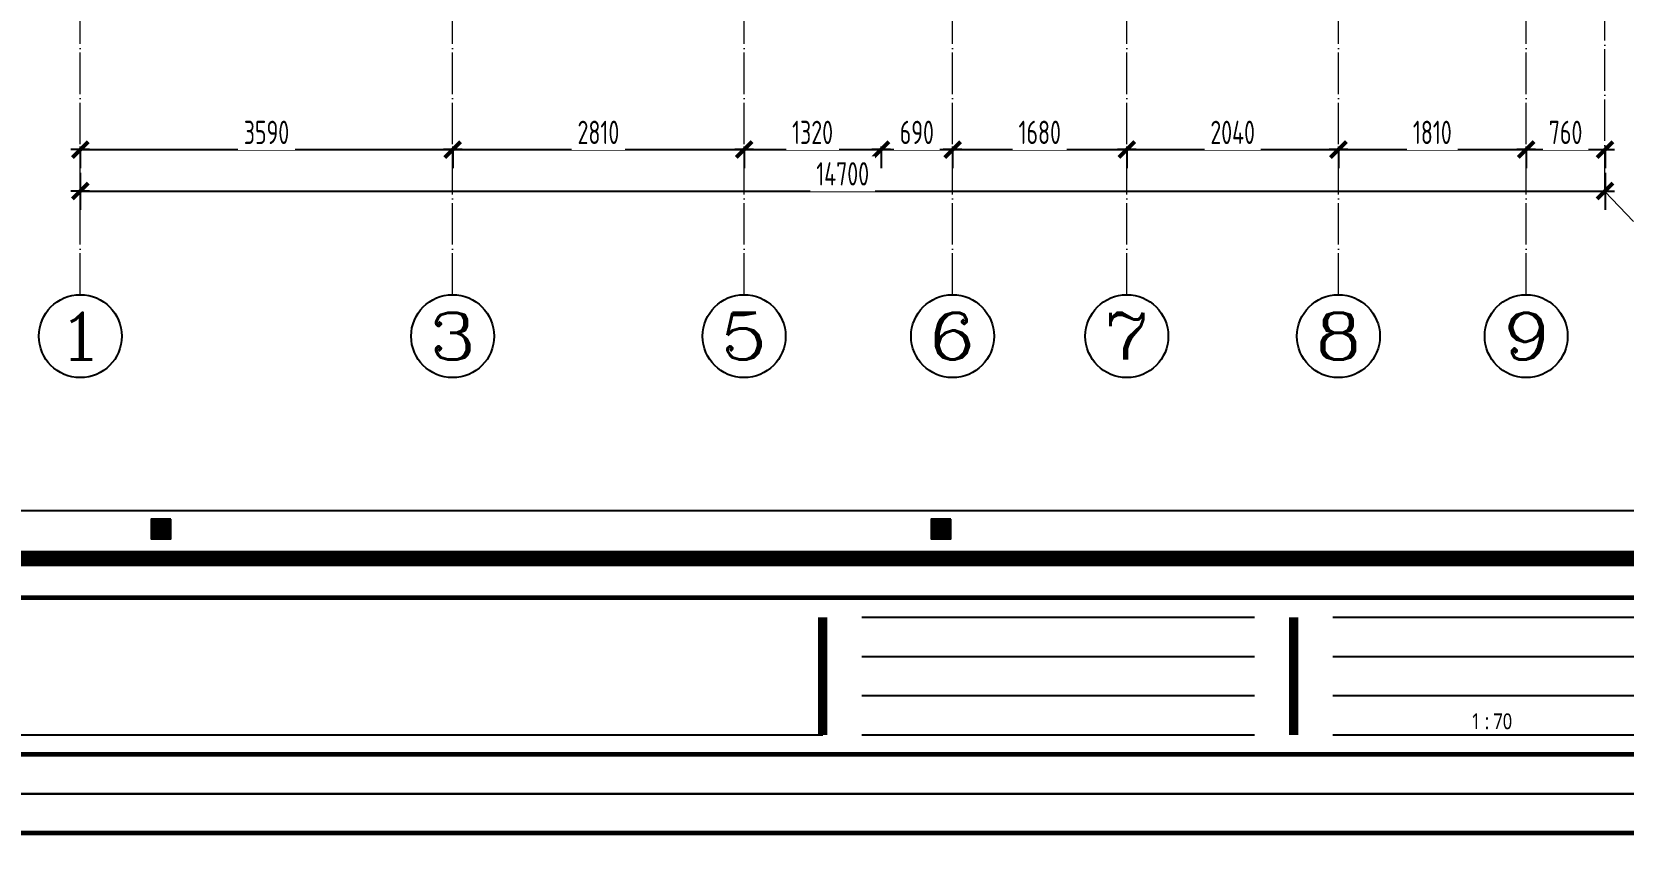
# Model space of a CAD drawing. Header units: inches. Extents: x -50945 to 250244, y -404780 to 18493.
# Drawn here: x 53842 to 69185, y -4441 to 3367 of the extents above; entities that cross this region are included whole.
import ezdxf
from ezdxf.enums import TextEntityAlignment as Align

# ---------------------------------------------------------------- set-up
doc = ezdxf.new("R2010")
doc.units = ezdxf.units.IN
doc.header["$MEASUREMENT"] = 0
doc.linetypes.add('DOTE', pattern=[2.42, 2, -0.2, 0.02, -0.2])
for name, color, linetype in [('0 @ 1 (1)', 7, 'Continuous'), ('15开关布置图-YJ', 2, 'Continuous'), ('AXIS', 1, 'Continuous'), ('AXIS_TEXT', 7, 'Continuous'), ('A图框', 7, 'Continuous'), ('D-ARCHI', 250, 'Continuous'), ('外标注', 50, 'Continuous')]:
    doc.layers.add(name, color=color, linetype=linetype)
doc.styles.add('05.YBC-内标注2.5', font='', dxfattribs={"width": 0.8, "height": 2.5})
doc.styles.add('_TCH_AXIS', font='COMPLEX', dxfattribs={"bigfont": 'GBCBIG'})
doc.styles.add('COMPLEX', font='COMPLEX')
doc.styles.add('HBA-DIMT', font='ARCHS.SHX', dxfattribs={"width": 0.8})
doc.styles.get('05.YBC-内标注2.5').set_extended_font_data('SimSun')
doc.dimstyles.new('HBA_40', dxfattribs={"dimscale": 50, "dimtxt": 2.5, "dimasz": 0.1, "dimexe": 2, "dimexo": 2.5, "dimgap": 0.6, "dimtad": 1, "dimdec": 0, "dimrnd": 5, "dimzin": 0, "dimtxsty": 'HBA-DIMT', "dimblk": 'HBA_DIMENSION_TICK', "dimblk1": 'HBA_DIMENSION_TICK', "dimblk2": 'HBA_DIMENSION_TICK', "dimcen": 0.125, "dimclrd": 44, "dimclre": 44, "dimclrt": 2, "dimadec": 0, "dimazin": 0, "dimtfac": 1, "dimtdec": 0, "dimtix": 1, "dimtmove": 1, "dimatfit": 3, "dimldrblk": 'HBA_Leader_Dot', "dimfxl": 0, "dimtvp": 1, "dimtfill": 1, "dimtolj": 1, "dimtzin": 0, "dimarcsym": 0})

# ---------------------------------------------------------------- blocks, each defined once
blk = doc.blocks.new('HBA_DIMENSION_TICK')
at = {"color": 0, "linetype": 'ByBlock'}
for p, q in [((-10, 0), (0, 0)), ((0, 0), (10, 0))]:
    blk.add_line(p, q, dxfattribs=at)
at = {"color": 50, "linetype": 'ByBlock'}
blk.add_solid([(-10, -7), (-7, -10), (7, 10), (10, 7)], dxfattribs=at)
blk = doc.blocks.new('*D41')
at = {"layer": 'Defpoints', "color": 0, "transparency": 16777216}
for p in [(54310, 2486), (57900, 2486), (57900, 2231)]:
    blk.add_point(p, dxfattribs=at)
at = {"layer": '外标注', "color": 44, "lineweight": -2, "transparency": 16777216}
for p, q in [((54310, 2261), (54310, 2051)), ((54319, 2231), (57891, 2231)), ((57900, 2261), (57900, 2051))]:
    blk.add_line(p, q, dxfattribs=at)
at = {"layer": '外标注', "color": 44, "lineweight": -2, "transparency": 16777216, "xscale": 9, "yscale": 9, "zscale": 9, "rotation": 180}
blk.add_blockref('HBA_DIMENSION_TICK', (54310, 2231), dxfattribs=at)
at = {"layer": '外标注', "color": 44, "lineweight": -2, "transparency": 16777216, "xscale": 9, "yscale": 9, "zscale": 9}
blk.add_blockref('HBA_DIMENSION_TICK', (57900, 2231), dxfattribs=at)
at = {"layer": '外标注', "color": 2, "transparency": 16777216, "insert": (56105, 2397), "char_height": 225, "attachment_point": 5, "style": 'HBA-DIMT', "bg_fill": 3, "box_fill_scale": 1.25, "bg_fill_color": 256, "bg_fill_true_color": 13158600, "bg_fill_transparency": 0}
blk.add_mtext('\\A1;3590', dxfattribs=at)
blk = doc.blocks.new('HBA_Leader_Dot')
at = {"color": 0, "linetype": 'ByBlock'}
blk.add_line((-5, 0), (-10, 0), dxfattribs=at)
at = {"color": 0, "linetype": 'ByBlock', "const_width": 5}
blk.add_lwpolyline([(-2.5, 0, 1), (2.5, 0, 1)], format="xyb", close=True, dxfattribs=at)
blk = doc.blocks.new('*D42')
at = {"layer": 'Defpoints', "color": 0, "transparency": 16777216}
for p in [(57900, 2486), (60710, 2486), (60710, 2231)]:
    blk.add_point(p, dxfattribs=at)
at = {"layer": '外标注', "color": 44, "lineweight": -2, "transparency": 16777216}
for p, q in [((57900, 2261), (57900, 2051)), ((57909, 2231), (60701, 2231)), ((60710, 2261), (60710, 2051))]:
    blk.add_line(p, q, dxfattribs=at)
at = {"layer": '外标注', "color": 44, "lineweight": -2, "transparency": 16777216, "xscale": 9, "yscale": 9, "zscale": 9, "rotation": 180}
blk.add_blockref('HBA_DIMENSION_TICK', (57900, 2231), dxfattribs=at)
at = {"layer": '外标注', "color": 44, "lineweight": -2, "transparency": 16777216, "xscale": 9, "yscale": 9, "zscale": 9}
blk.add_blockref('HBA_DIMENSION_TICK', (60710, 2231), dxfattribs=at)
at = {"layer": '外标注', "color": 2, "transparency": 16777216, "insert": (59305, 2397), "char_height": 225, "attachment_point": 5, "style": 'HBA-DIMT', "bg_fill": 3, "box_fill_scale": 1.25, "bg_fill_color": 256, "bg_fill_true_color": 13158600, "bg_fill_transparency": 0}
blk.add_mtext('\\A1;2810', dxfattribs=at)
blk = doc.blocks.new('*D43')
at = {"layer": 'Defpoints', "color": 0, "transparency": 16777216}
for p in [(60710, 2486), (62030, 2486), (62030, 2231)]:
    blk.add_point(p, dxfattribs=at)
at = {"layer": '外标注', "color": 44, "lineweight": -2, "transparency": 16777216}
for p, q in [((60710, 2261), (60710, 2051)), ((60719, 2231), (62021, 2231)), ((62030, 2261), (62030, 2051))]:
    blk.add_line(p, q, dxfattribs=at)
at = {"layer": '外标注', "color": 44, "lineweight": -2, "transparency": 16777216, "xscale": 9, "yscale": 9, "zscale": 9, "rotation": 180}
blk.add_blockref('HBA_DIMENSION_TICK', (60710, 2231), dxfattribs=at)
at = {"layer": '外标注', "color": 44, "lineweight": -2, "transparency": 16777216, "xscale": 9, "yscale": 9, "zscale": 9}
blk.add_blockref('HBA_DIMENSION_TICK', (62030, 2231), dxfattribs=at)
at = {"layer": '外标注', "color": 2, "transparency": 16777216, "insert": (61370, 2397), "char_height": 225, "attachment_point": 5, "style": 'HBA-DIMT', "bg_fill": 3, "box_fill_scale": 1.25, "bg_fill_color": 256, "bg_fill_true_color": 13158600, "bg_fill_transparency": 0}
blk.add_mtext('\\A1;1320', dxfattribs=at)
blk = doc.blocks.new('*D44')
at = {"layer": 'Defpoints', "color": 0, "transparency": 16777216}
for p in [(62030, 2486), (62720, 2486), (62720, 2231)]:
    blk.add_point(p, dxfattribs=at)
at = {"layer": '外标注', "color": 44, "lineweight": -2, "transparency": 16777216}
for p, q in [((62030, 2261), (62030, 2051)), ((62039, 2231), (62711, 2231)), ((62720, 2261), (62720, 2051))]:
    blk.add_line(p, q, dxfattribs=at)
at = {"layer": '外标注', "color": 44, "lineweight": -2, "transparency": 16777216, "xscale": 9, "yscale": 9, "zscale": 9, "rotation": 180}
blk.add_blockref('HBA_DIMENSION_TICK', (62030, 2231), dxfattribs=at)
at = {"layer": '外标注', "color": 44, "lineweight": -2, "transparency": 16777216, "xscale": 9, "yscale": 9, "zscale": 9}
blk.add_blockref('HBA_DIMENSION_TICK', (62720, 2231), dxfattribs=at)
at = {"layer": '外标注', "color": 2, "transparency": 16777216, "insert": (62375, 2397), "char_height": 225, "attachment_point": 5, "style": 'HBA-DIMT', "bg_fill": 3, "box_fill_scale": 1.25, "bg_fill_color": 256, "bg_fill_true_color": 13158600, "bg_fill_transparency": 0}
blk.add_mtext('\\A1;690', dxfattribs=at)
blk = doc.blocks.new('*D45')
at = {"layer": 'Defpoints', "color": 0, "transparency": 16777216}
for p in [(62720, 2486), (64400, 2486), (64400, 2231)]:
    blk.add_point(p, dxfattribs=at)
at = {"layer": '外标注', "color": 44, "lineweight": -2, "transparency": 16777216}
for p, q in [((62720, 2261), (62720, 2051)), ((62729, 2231), (64391, 2231)), ((64400, 2261), (64400, 2051))]:
    blk.add_line(p, q, dxfattribs=at)
at = {"layer": '外标注', "color": 44, "lineweight": -2, "transparency": 16777216, "xscale": 9, "yscale": 9, "zscale": 9, "rotation": 180}
blk.add_blockref('HBA_DIMENSION_TICK', (62720, 2231), dxfattribs=at)
at = {"layer": '外标注', "color": 44, "lineweight": -2, "transparency": 16777216, "xscale": 9, "yscale": 9, "zscale": 9}
blk.add_blockref('HBA_DIMENSION_TICK', (64400, 2231), dxfattribs=at)
at = {"layer": '外标注', "color": 2, "transparency": 16777216, "insert": (63560, 2397), "char_height": 225, "attachment_point": 5, "style": 'HBA-DIMT', "bg_fill": 3, "box_fill_scale": 1.25, "bg_fill_color": 256, "bg_fill_true_color": 13158600, "bg_fill_transparency": 0}
blk.add_mtext('\\A1;1680', dxfattribs=at)
blk = doc.blocks.new('*D46')
at = {"layer": 'Defpoints', "color": 0, "transparency": 16777216}
for p in [(64400, 2486), (66440, 2486), (66440, 2231)]:
    blk.add_point(p, dxfattribs=at)
at = {"layer": '外标注', "color": 44, "lineweight": -2, "transparency": 16777216}
for p, q in [((64400, 2261), (64400, 2051)), ((64409, 2231), (66431, 2231)), ((66440, 2261), (66440, 2051))]:
    blk.add_line(p, q, dxfattribs=at)
at = {"layer": '外标注', "color": 44, "lineweight": -2, "transparency": 16777216, "xscale": 9, "yscale": 9, "zscale": 9, "rotation": 180}
blk.add_blockref('HBA_DIMENSION_TICK', (64400, 2231), dxfattribs=at)
at = {"layer": '外标注', "color": 44, "lineweight": -2, "transparency": 16777216, "xscale": 9, "yscale": 9, "zscale": 9}
blk.add_blockref('HBA_DIMENSION_TICK', (66440, 2231), dxfattribs=at)
at = {"layer": '外标注', "color": 2, "transparency": 16777216, "insert": (65420, 2397), "char_height": 225, "attachment_point": 5, "style": 'HBA-DIMT', "bg_fill": 3, "box_fill_scale": 1.25, "bg_fill_color": 256, "bg_fill_true_color": 13158600, "bg_fill_transparency": 0}
blk.add_mtext('\\A1;2040', dxfattribs=at)
blk = doc.blocks.new('*D47')
at = {"layer": 'Defpoints', "color": 0, "transparency": 16777216}
for p in [(66440, 2486), (68250, 2486), (68250, 2231)]:
    blk.add_point(p, dxfattribs=at)
at = {"layer": '外标注', "color": 44, "lineweight": -2, "transparency": 16777216}
for p, q in [((66440, 2261), (66440, 2051)), ((66449, 2231), (68241, 2231)), ((68250, 2261), (68250, 2051))]:
    blk.add_line(p, q, dxfattribs=at)
at = {"layer": '外标注', "color": 44, "lineweight": -2, "transparency": 16777216, "xscale": 9, "yscale": 9, "zscale": 9, "rotation": 180}
blk.add_blockref('HBA_DIMENSION_TICK', (66440, 2231), dxfattribs=at)
at = {"layer": '外标注', "color": 44, "lineweight": -2, "transparency": 16777216, "xscale": 9, "yscale": 9, "zscale": 9}
blk.add_blockref('HBA_DIMENSION_TICK', (68250, 2231), dxfattribs=at)
at = {"layer": '外标注', "color": 2, "transparency": 16777216, "insert": (67345, 2397), "char_height": 225, "attachment_point": 5, "style": 'HBA-DIMT', "bg_fill": 3, "box_fill_scale": 1.25, "bg_fill_color": 256, "bg_fill_true_color": 13158600, "bg_fill_transparency": 0}
blk.add_mtext('\\A1;1810', dxfattribs=at)
blk = doc.blocks.new('*D48')
at = {"layer": 'Defpoints', "color": 0, "transparency": 16777216}
for p in [(68250, 2486), (69010, 2486), (69010, 2231)]:
    blk.add_point(p, dxfattribs=at)
at = {"layer": '外标注', "color": 44, "lineweight": -2, "transparency": 16777216}
for p, q in [((68250, 2261), (68250, 2051)), ((68259, 2231), (69001, 2231)), ((69010, 2261), (69010, 2051))]:
    blk.add_line(p, q, dxfattribs=at)
at = {"layer": '外标注', "color": 44, "lineweight": -2, "transparency": 16777216, "xscale": 9, "yscale": 9, "zscale": 9, "rotation": 180}
blk.add_blockref('HBA_DIMENSION_TICK', (68250, 2231), dxfattribs=at)
at = {"layer": '外标注', "color": 44, "lineweight": -2, "transparency": 16777216, "xscale": 9, "yscale": 9, "zscale": 9}
blk.add_blockref('HBA_DIMENSION_TICK', (69010, 2231), dxfattribs=at)
at = {"layer": '外标注', "color": 2, "transparency": 16777216, "insert": (68630, 2397), "char_height": 225, "attachment_point": 5, "style": 'HBA-DIMT', "bg_fill": 3, "box_fill_scale": 1.25, "bg_fill_color": 256, "bg_fill_true_color": 13158600, "bg_fill_transparency": 0}
blk.add_mtext('\\A1;760', dxfattribs=at)
blk = doc.blocks.new('*D49')
at = {"layer": 'Defpoints', "color": 0, "transparency": 16777216}
for p in [(54310, 2231), (69010, 2231), (69010, 1831)]:
    blk.add_point(p, dxfattribs=at)
at = {"layer": '外标注', "color": 44, "lineweight": -2, "transparency": 16777216}
for p, q in [((54310, 2006), (54310, 1651)), ((69010, 2006), (69010, 1651)), ((54319, 1831), (69001, 1831))]:
    blk.add_line(p, q, dxfattribs=at)
at = {"layer": '外标注', "color": 44, "lineweight": -2, "transparency": 16777216, "xscale": 9, "yscale": 9, "zscale": 9, "rotation": 180}
blk.add_blockref('HBA_DIMENSION_TICK', (54310, 1831), dxfattribs=at)
at = {"layer": '外标注', "color": 44, "lineweight": -2, "transparency": 16777216, "xscale": 9, "yscale": 9, "zscale": 9}
blk.add_blockref('HBA_DIMENSION_TICK', (69010, 1831), dxfattribs=at)
at = {"layer": '外标注', "color": 2, "transparency": 16777216, "insert": (61660, 1997), "char_height": 225, "attachment_point": 5, "style": 'HBA-DIMT', "bg_fill": 3, "box_fill_scale": 1.25, "bg_fill_color": 256, "bg_fill_true_color": 13158600, "bg_fill_transparency": 0}
blk.add_mtext('\\A1;14700', dxfattribs=at)
blk = doc.blocks.new('_AXISO')
blk.add_circle((0, 0), 0.5)
at = {"layer": 'AXIS_TEXT', "style": 'COMPLEX', "width": 1.041667}
blk.add_attdef('A', text='', height=0.56, dxfattribs=at).set_placement((-0.25, -0.28), (0.25, -0.28), align=Align.FIT)
blk = doc.blocks.new('gegeg')
at = {"layer": 'A图框'}
h = blk.add_hatch(color=256, dxfattribs=at)
h.dxf.hatch_style = 1
h.paths.add_polyline_path([(140844, -57733), (141019, -57733), (141019, -57558), (140844, -57558)])
h = blk.add_hatch(color=256, dxfattribs=at)
h.dxf.hatch_style = 1
h.paths.add_polyline_path([(147800, -57733), (147975, -57733), (147975, -57558), (147800, -57558)])
for p, q in [((133887, -57482), (161887, -57482)), ((147184, -58433), (150684, -58433)), ((151384, -58433), (154884, -58433)), ((147184, -58783), (150684, -58783)), ((151384, -58783), (154884, -58783)), ((147184, -59133), (150684, -59133)), ((151384, -59133), (154884, -59133)), ((138761, -59483), (146834, -59483)), ((147184, -59483), (150684, -59483)), ((151384, -59483), (154884, -59483))]:
    blk.add_line(p, q, dxfattribs=at)
for points in [[(162587, -39218), (162587, -60008), (133187, -60008), (133187, -39218)], [(141019, -57558), (140844, -57558), (140844, -57733), (141019, -57733)], [(147975, -57558), (147800, -57558), (147800, -57733), (147975, -57733)]]:
    blk.add_lwpolyline(points, close=True, dxfattribs=at)
for points, const_width in [([(133537, -40125), (133537, -39568), (162237, -39568), (162237, -57908)], 42), ([(161887, -57908), (133887, -57908)], 140), ([(146834, -58433), (146834, -59483)], 84), ([(151034, -58433), (151034, -59483)], 84)]:
    blk.add_lwpolyline(points, dxfattribs=dict(at, const_width=const_width))
at = {"layer": 'A图框', "const_width": 42}
blk.add_lwpolyline([(133537, -58258), (162237, -58258), (162237, -59658), (133537, -59658)], close=True, dxfattribs=at)
at = {"layer": '0 @ 1 (1)', "insert": (152579, -59363), "char_height": 175, "width": 3199.54, "attachment_point": 4, "style": '05.YBC-内标注2.5'}
blk.add_mtext('{\\fMicrosoft YaHei|b0|i0|c134|p34;\\H0.8x; 1 : 70}', dxfattribs=at)

msp = doc.modelspace()

# ---------------------------------------------------------------- block references
at = {"layer": '15开关布置图-YJ', "color": 2, "xscale": 1.081091401797356, "yscale": 1.081091401797356, "zscale": 1.081091401797356}
msp.add_blockref('gegeg', (-97273.12, 38415.43), dxfattribs=at)
at = {"layer": 'AXIS'}
ref = msp.add_blockref('_AXISO', (54309.86, 430.77), dxfattribs=dict(at, xscale=800, yscale=800, zscale=800))
ref.add_attrib('A', '1', dxfattribs={"layer": 'AXIS_TEXT', "height": 452.55, "style": '_TCH_AXIS', "width": 2.333333}).set_placement((54083.59, 204.5), (54536.14, 204.5), align=Align.FIT)
ref = msp.add_blockref('_AXISO', (57899.56, 430.77), dxfattribs=dict(at, xscale=800, yscale=800, zscale=800))
ref.add_attrib('A', '3', dxfattribs={"layer": 'AXIS_TEXT', "height": 452.55, "style": '_TCH_AXIS', "width": 1.5}).set_placement((57673.29, 204.5), (58125.84, 204.5), align=Align.FIT)
ref = msp.add_blockref('_AXISO', (60709.56, 430.77), dxfattribs=dict(at, xscale=800, yscale=800, zscale=800))
ref.add_attrib('A', '5', dxfattribs={"layer": 'AXIS_TEXT', "height": 452.55, "style": '_TCH_AXIS', "width": 1.5}).set_placement((60483.29, 204.5), (60935.84, 204.5), align=Align.FIT)
ref = msp.add_blockref('_AXISO', (62719.56, 430.77), dxfattribs=dict(at, xscale=800, yscale=800, zscale=800))
ref.add_attrib('A', '6', dxfattribs={"layer": 'AXIS_TEXT', "height": 452.55, "style": '_TCH_AXIS', "width": 1.5}).set_placement((62493.29, 204.5), (62945.84, 204.5), align=Align.FIT)
ref = msp.add_blockref('_AXISO', (64399.56, 430.77), dxfattribs=dict(at, xscale=800, yscale=800, zscale=800))
ref.add_attrib('A', '7', dxfattribs={"layer": 'AXIS_TEXT', "height": 452.55, "style": '_TCH_AXIS', "width": 1.5}).set_placement((64173.29, 204.5), (64625.84, 204.5), align=Align.FIT)
ref = msp.add_blockref('_AXISO', (66439.56, 430.77), dxfattribs=dict(at, xscale=800, yscale=800, zscale=800))
ref.add_attrib('A', '8', dxfattribs={"layer": 'AXIS_TEXT', "height": 452.55, "style": '_TCH_AXIS', "width": 1.5}).set_placement((66213.29, 204.5), (66665.84, 204.5), align=Align.FIT)
ref = msp.add_blockref('_AXISO', (68249.86, 430.77), dxfattribs=dict(at, xscale=800, yscale=800, zscale=800))
ref.add_attrib('A', '9', dxfattribs={"layer": 'AXIS_TEXT', "height": 452.55, "style": '_TCH_AXIS', "width": 1.5}).set_placement((68023.59, 204.5), (68476.14, 204.5), align=Align.FIT)

# ---------------------------------------------------------------- dimensions: what is measured, and where the dimension line sits
at = {"layer": '外标注'}
dim = msp.add_linear_dim(base=(57899.56, 2230.77), p1=(54309.86, 2485.81), p2=(57899.56, 2485.81), dimstyle='HBA_40', override={"dimscale": 90, "dimfxl": 200, "dimfxlon": 1}, dxfattribs=at)
dim.commit()
dim.dimension.update_dxf_attribs({"geometry": '*D41', "text_midpoint": (56104.71, 2397.27)})

# ---------------------------------------------------------------- next in the draw order: dimensions: what is measured, and where the dimension line sits
dim = msp.add_linear_dim(base=(60709.56, 2230.77), p1=(57899.56, 2485.81), p2=(60709.56, 2485.81), dimstyle='HBA_40', override={"dimscale": 90, "dimfxl": 200, "dimfxlon": 1}, dxfattribs=at)
dim.commit()
dim.dimension.update_dxf_attribs({"geometry": '*D42', "text_midpoint": (59304.56, 2397.27)})

# ---------------------------------------------------------------- next in the draw order: dimensions: what is measured, and where the dimension line sits
dim = msp.add_linear_dim(base=(62029.56, 2230.77), p1=(60709.56, 2485.81), p2=(62029.56, 2485.81), dimstyle='HBA_40', override={"dimscale": 90, "dimfxl": 200, "dimfxlon": 1}, dxfattribs=at)
dim.commit()
dim.dimension.update_dxf_attribs({"geometry": '*D43', "text_midpoint": (61369.56, 2397.27)})

# ---------------------------------------------------------------- next in the draw order: dimensions: what is measured, and where the dimension line sits
dim = msp.add_linear_dim(base=(62719.56, 2230.77), p1=(62029.56, 2485.81), p2=(62719.56, 2485.81), dimstyle='HBA_40', override={"dimscale": 90, "dimfxl": 200, "dimfxlon": 1}, dxfattribs=at)
dim.commit()
dim.dimension.update_dxf_attribs({"geometry": '*D44', "text_midpoint": (62374.56, 2397.27)})

# ---------------------------------------------------------------- next in the draw order: dimensions: what is measured, and where the dimension line sits
dim = msp.add_linear_dim(base=(64399.56, 2230.77), p1=(62719.56, 2485.81), p2=(64399.56, 2485.81), dimstyle='HBA_40', override={"dimscale": 90, "dimfxl": 200, "dimfxlon": 1}, dxfattribs=at)
dim.commit()
dim.dimension.update_dxf_attribs({"geometry": '*D45', "text_midpoint": (63559.56, 2397.27)})

# ---------------------------------------------------------------- next in the draw order: dimensions: what is measured, and where the dimension line sits
dim = msp.add_linear_dim(base=(66439.56, 2230.77), p1=(64399.56, 2485.81), p2=(66439.56, 2485.81), dimstyle='HBA_40', override={"dimscale": 90, "dimfxl": 200, "dimfxlon": 1}, dxfattribs=at)
dim.commit()
dim.dimension.update_dxf_attribs({"geometry": '*D46', "text_midpoint": (65419.56, 2397.27)})

# ---------------------------------------------------------------- next in the draw order: dimensions: what is measured, and where the dimension line sits
dim = msp.add_linear_dim(base=(68249.86, 2230.77), p1=(66439.56, 2485.81), p2=(68249.86, 2485.81), dimstyle='HBA_40', override={"dimscale": 90, "dimfxl": 200, "dimfxlon": 1}, dxfattribs=at)
dim.commit()
dim.dimension.update_dxf_attribs({"geometry": '*D47', "text_midpoint": (67344.71, 2397.27)})

# ---------------------------------------------------------------- next in the draw order: dimensions: what is measured, and where the dimension line sits
dim = msp.add_linear_dim(base=(69009.86, 2230.77), p1=(68249.86, 2485.81), p2=(69009.86, 2485.81), dimstyle='HBA_40', override={"dimscale": 90, "dimfxl": 200, "dimfxlon": 1}, dxfattribs=at)
dim.commit()
dim.dimension.update_dxf_attribs({"geometry": '*D48', "text_midpoint": (68629.86, 2397.27)})

# ---------------------------------------------------------------- next in the draw order: dimensions: what is measured, and where the dimension line sits
dim = msp.add_linear_dim(base=(69009.86, 1830.77), p1=(54309.86, 2230.77), p2=(69009.86, 2230.77), dimstyle='HBA_40', override={"dimscale": 90, "dimfxl": 200, "dimfxlon": 1}, dxfattribs=at)
dim.commit()
dim.dimension.update_dxf_attribs({"geometry": '*D49', "text_midpoint": (61659.86, 1997.27)})

# ---------------------------------------------------------------- next in the draw order: linework, layer by layer
at = {"layer": 'D-ARCHI', "color": 251, "linetype": 'DOTE', "lineweight": 5, "ltscale": 200}
for p, q in [((54309.86, 830.77), (54309.86, 15779.35)), ((62719.56, 830.77), (62719.56, 15779.35)), ((64399.56, 830.77), (64399.56, 15779.35)), ((69009.86, 1830.77), (69009.86, 15779.35)), ((68249.86, 830.77), (68249.86, 8359.1)), ((57899.56, 830.77), (57899.56, 7159.1)), ((60709.56, 830.77), (60709.56, 7159.1)), ((66439.56, 830.77), (66439.56, 7159.1)), ((69009.86, 1828.27), (69954.53, 830.77))]:
    msp.add_line(p, q, dxfattribs=at)

# ---------------------------------------------------------------- next in the draw order: block references
at = {"layer": '15开关布置图-YJ', "color": 2, "xscale": 1.081091401797356, "yscale": 1.081091401797356, "zscale": 1.081091401797356}
msp.add_blockref('gegeg', (-97273.12, 60891.32), dxfattribs=at)

doc.saveas('drawing.dxf')
